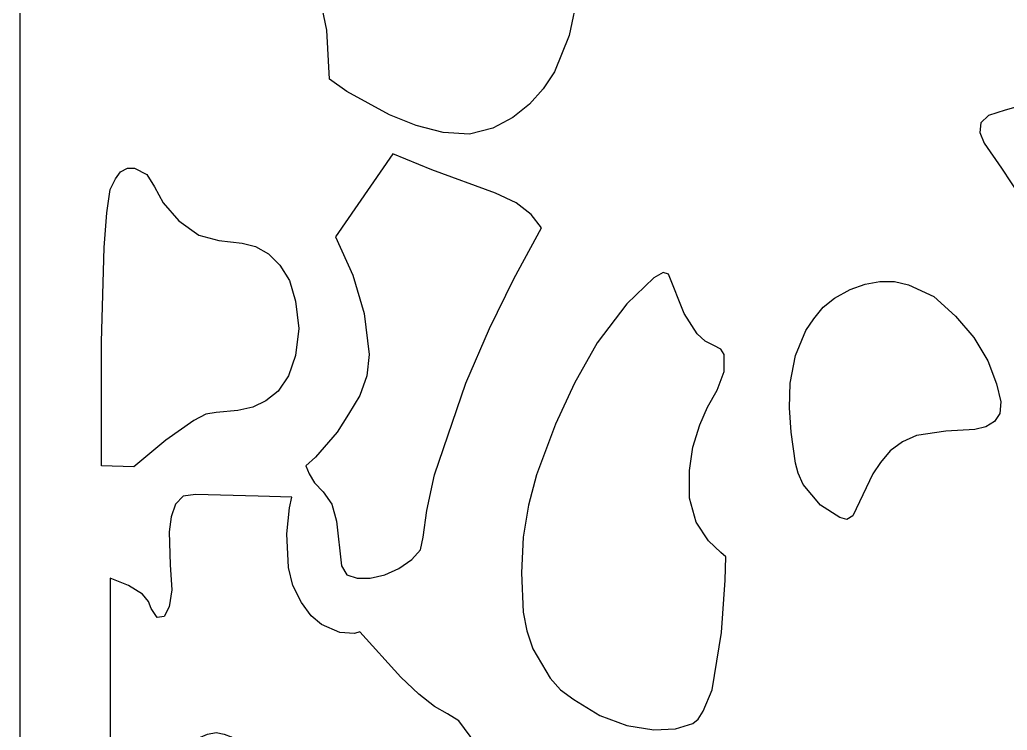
# Model space of a CAD drawing. Header units: centimetres. Extents: x -9.5 to 4.7, y -9.1 to 10.1.
# Drawn here: x -1.749 to 0.928, y -4.301 to -2.375 of the extents above; entities that cross this region are included whole.
import ezdxf

# ---------------------------------------------------------------- set-up
doc = ezdxf.new("R2010")
doc.units = ezdxf.units.CM
doc.header["$MEASUREMENT"] = 0
doc.layers.add('layer 1', color=7, linetype='Continuous')

msp = doc.modelspace()

# ---------------------------------------------------------------- linework, layer by layer
at = {"layer": 'layer 1', "color": 142}
for points, knots in [([(4.65826, -9.10151), (4.65826, -9.10151), (-1.74878, -9.10249), (-1.74878, -9.10249), (-1.74878, -9.10249), (-1.74878, -9.10249), (-1.74878, 10.11864), (-1.74878, 10.11864), (-1.74878, 10.11864), (-1.74878, 10.11864), (4.65826, 10.11864), (4.65826, 10.11864), (4.65826, 10.11864), (4.65826, 10.11864), (4.65826, -9.10151), (4.65826, -9.10151)], [0, 0, 0, 0, 0.2, 0.2, 0.2, 0.2, 0.4, 0.4, 0.4, 0.4, 0.6, 0.6, 0.6, 0.6, 1, 1, 1, 1]), ([(-0.90945, -2.5356), (-0.90945, -2.5356), (-0.86247, -2.56947), (-0.86247, -2.56947), (-0.86247, -2.56947), (-0.86247, -2.56947), (-0.74679, -2.63229), (-0.74679, -2.63229), (-0.74679, -2.63229), (-0.74679, -2.63229), (-0.67382, -2.66124), (-0.67382, -2.66124), (-0.67382, -2.66124), (-0.67382, -2.66124), (-0.60085, -2.68054), (-0.60085, -2.68054), (-0.60085, -2.68054), (-0.60085, -2.68054), (-0.53002, -2.68547), (-0.53002, -2.68547), (-0.53002, -2.68547), (-0.53002, -2.68547), (-0.4663, -2.66853), (-0.4663, -2.66853), (-0.4663, -2.66853), (-0.4663, -2.66853), (-0.4122, -2.63958), (-0.4122, -2.63958), (-0.4122, -2.63958), (-0.4122, -2.63958), (-0.36735, -2.60334), (-0.36735, -2.60334), (-0.36735, -2.60334), (-0.36735, -2.60334), (-0.32962, -2.56218), (-0.32962, -2.56218), (-0.32962, -2.56218), (-0.32962, -2.56218), (-0.29901, -2.5163), (-0.29901, -2.5163), (-0.29901, -2.5163), (-0.29901, -2.5163), (-0.25914, -2.41724), (-0.25914, -2.41724), (-0.25914, -2.41724), (-0.25914, -2.41724), (-0.23529, -2.30124), (-0.23529, -2.30124), (-0.23529, -2.30124), (-0.23529, -2.30124), (-0.23529, -2.2457), (-0.23529, -2.2457), (-0.23529, -2.2457), (-0.23529, -2.2457), (-0.2449, -2.20474), (-0.2449, -2.20474), (-0.2449, -2.20474), (-0.2449, -2.20474), (-0.26377, -2.17559), (-0.26377, -2.17559), (-0.26377, -2.17559), (-0.26377, -2.17559), (-0.28477, -2.15393), (-0.28477, -2.15393), (-0.28477, -2.15393), (-0.28477, -2.15393), (-0.33424, -2.12971), (-0.33424, -2.12971), (-0.33424, -2.12971), (-0.33424, -2.12971), (-0.37447, -2.12498), (-0.37447, -2.12498), (-0.37447, -2.12498), (-0.37447, -2.12498), (-0.41932, -2.11277), (-0.41932, -2.11277), (-0.41932, -2.11277), (-0.41932, -2.11277), (-0.47805, -2.07654), (-0.47805, -2.07654), (-0.47805, -2.07654), (-0.47805, -2.07654), (-0.50652, -2.04995), (-0.50652, -2.04995), (-0.50652, -2.04995), (-0.50652, -2.04995), (-0.53251, -2.01864), (-0.53251, -2.01864), (-0.53251, -2.01864), (-0.53251, -2.01864), (-0.55849, -1.97748), (-0.55849, -1.97748), (-0.55849, -1.97748), (-0.55849, -1.97748), (-0.57237, -1.92923), (-0.57237, -1.92923), (-0.57237, -1.92923), (-0.57237, -1.92923), (-0.6101, -1.77227), (-0.6101, -1.77227), (-0.6101, -1.77227), (-0.6101, -1.77227), (-0.62897, -1.73111), (-0.62897, -1.73111), (-0.62897, -1.73111), (-0.62897, -1.73111), (-0.64071, -1.72146), (-0.64071, -1.72146), (-0.64071, -1.72146), (-0.64071, -1.72146), (-0.65495, -1.72146), (-0.65495, -1.72146), (-0.65495, -1.72146), (-0.65495, -1.72146), (-0.76565, -1.75277), (-0.76565, -1.75277), (-0.76565, -1.75277), (-0.76565, -1.75277), (-0.82474, -1.75769), (-0.82474, -1.75769), (-0.82474, -1.75769), (-0.82474, -1.75769), (-0.8461, -1.74804), (-0.8461, -1.74804), (-0.8461, -1.74804), (-0.8461, -1.74804), (-0.85998, -1.72874), (-0.85998, -1.72874), (-0.85998, -1.72874), (-0.85998, -1.72874), (-0.8671, -1.71417), (-0.8671, -1.71417), (-0.8671, -1.71417), (-0.8671, -1.71417), (-0.87671, -1.71653), (-0.87671, -1.71653), (-0.87671, -1.71653), (-0.87671, -1.71653), (-0.9002, -1.75533), (-0.9002, -1.75533), (-0.9002, -1.75533), (-0.9002, -1.75533), (-0.91657, -1.77699), (-0.91657, -1.77699), (-0.91657, -1.77699), (-0.91657, -1.77699), (-0.9333, -1.79885), (-0.9333, -1.79885), (-0.9333, -1.79885), (-0.9333, -1.79885), (-0.9568, -1.81087), (-0.9568, -1.81087), (-0.9568, -1.81087), (-0.9568, -1.81087), (-0.98029, -1.80594), (-0.98029, -1.80594), (-0.98029, -1.80594), (-0.98029, -1.80594), (-1.00876, -1.80122), (-1.00876, -1.80122), (-1.00876, -1.80122), (-1.00876, -1.80122), (-1.02763, -1.81087), (-1.02763, -1.81087), (-1.02763, -1.81087), (-1.02763, -1.81087), (-1.03938, -1.83017), (-1.03938, -1.83017), (-1.03938, -1.83017), (-1.03938, -1.83017), (-1.04863, -1.85912), (-1.04863, -1.85912), (-1.04863, -1.85912), (-1.04863, -1.85912), (-1.05112, -1.9243), (-1.05112, -1.9243), (-1.05112, -1.9243), (-1.05112, -1.9243), (-1.03938, -1.9824), (-1.03938, -1.9824), (-1.03938, -1.9824), (-1.03938, -1.9824), (-0.98492, -2.08382), (-0.98492, -2.08382), (-0.98492, -2.08382), (-0.98492, -2.08382), (-0.95893, -2.14665), (-0.95893, -2.14665), (-0.95893, -2.14665), (-0.95893, -2.14665), (-0.94968, -2.2071), (-0.94968, -2.2071), (-0.94968, -2.2071), (-0.94968, -2.2071), (-0.94505, -2.26993), (-0.94505, -2.26993), (-0.94505, -2.26993), (-0.94505, -2.26993), (-0.9333, -2.32054), (-0.9333, -2.32054), (-0.9333, -2.32054), (-0.9333, -2.32054), (-0.91657, -2.40286), (-0.91657, -2.40286), (-0.91657, -2.40286), (-0.91657, -2.40286), (-0.90945, -2.5356), (-0.90945, -2.5356)], [0, 0, 0, 0, 0.0188679, 0.0188679, 0.0188679, 0.0188679, 0.0377358, 0.0377358, 0.0377358, 0.0377358, 0.0566038, 0.0566038, 0.0566038, 0.0566038, 0.0754717, 0.0754717, 0.0754717, 0.0754717, 0.0943396, 0.0943396, 0.0943396, 0.0943396, 0.1132075, 0.1132075, 0.1132075, 0.1132075, 0.1320755, 0.1320755, 0.1320755, 0.1320755, 0.1509434, 0.1509434, 0.1509434, 0.1509434, 0.1698113, 0.1698113, 0.1698113, 0.1698113, 0.1886792, 0.1886792, 0.1886792, 0.1886792, 0.2075472, 0.2075472, 0.2075472, 0.2075472, 0.2264151, 0.2264151, 0.2264151, 0.2264151, 0.245283, 0.245283, 0.245283, 0.245283, 0.2641509, 0.2641509, 0.2641509, 0.2641509, 0.2830189, 0.2830189, 0.2830189, 0.2830189, 0.3018868, 0.3018868, 0.3018868, 0.3018868, 0.3207547, 0.3207547, 0.3207547, 0.3207547, 0.3396226, 0.3396226, 0.3396226, 0.3396226, 0.3584906, 0.3584906, 0.3584906, 0.3584906, 0.3773585, 0.3773585, 0.3773585, 0.3773585, 0.3962264, 0.3962264, 0.3962264, 0.3962264, 0.4150943, 0.4150943, 0.4150943, 0.4150943, 0.4339623, 0.4339623, 0.4339623, 0.4339623, 0.4528302, 0.4528302, 0.4528302, 0.4528302, 0.4716981, 0.4716981, 0.4716981, 0.4716981, 0.490566, 0.490566, 0.490566, 0.490566, 0.509434, 0.509434, 0.509434, 0.509434, 0.5283019, 0.5283019, 0.5283019, 0.5283019, 0.5471698, 0.5471698, 0.5471698, 0.5471698, 0.5660377, 0.5660377, 0.5660377, 0.5660377, 0.5849057, 0.5849057, 0.5849057, 0.5849057, 0.6037736, 0.6037736, 0.6037736, 0.6037736, 0.6226415, 0.6226415, 0.6226415, 0.6226415, 0.6415094, 0.6415094, 0.6415094, 0.6415094, 0.6603774, 0.6603774, 0.6603774, 0.6603774, 0.6792453, 0.6792453, 0.6792453, 0.6792453, 0.6981132, 0.6981132, 0.6981132, 0.6981132, 0.7169811, 0.7169811, 0.7169811, 0.7169811, 0.7358491, 0.7358491, 0.7358491, 0.7358491, 0.754717, 0.754717, 0.754717, 0.754717, 0.7735849, 0.7735849, 0.7735849, 0.7735849, 0.7924528, 0.7924528, 0.7924528, 0.7924528, 0.8113208, 0.8113208, 0.8113208, 0.8113208, 0.8301887, 0.8301887, 0.8301887, 0.8301887, 0.8490566, 0.8490566, 0.8490566, 0.8490566, 0.8679245, 0.8679245, 0.8679245, 0.8679245, 0.8867925, 0.8867925, 0.8867925, 0.8867925, 0.9056604, 0.9056604, 0.9056604, 0.9056604, 0.9245283, 0.9245283, 0.9245283, 0.9245283, 0.9433962, 0.9433962, 0.9433962, 0.9433962, 0.9622642, 0.9622642, 0.9622642, 0.9622642, 1, 1, 1, 1]), ([(1.41452, -2.48735), (1.41452, -2.48735), (1.40989, -2.53816), (1.40989, -2.53816), (1.40989, -2.53816), (1.40989, -2.53816), (1.3864, -2.62501), (1.3864, -2.62501), (1.3864, -2.62501), (1.3864, -2.62501), (1.35793, -2.71678), (1.35793, -2.71678), (1.35793, -2.71678), (1.35793, -2.71678), (1.32731, -2.7796), (1.32731, -2.7796), (1.32731, -2.7796), (1.32731, -2.7796), (1.30631, -2.83278), (1.30631, -2.83278), (1.30631, -2.83278), (1.30631, -2.83278), (1.2992, -2.89324), (1.2992, -2.89324), (1.2992, -2.89324), (1.2992, -2.89324), (1.30631, -2.9537), (1.30631, -2.9537), (1.30631, -2.9537), (1.30631, -2.9537), (1.32055, -3.00687), (1.32055, -3.00687), (1.32055, -3.00687), (1.32055, -3.00687), (1.34404, -3.10101), (1.34404, -3.10101), (1.34404, -3.10101), (1.34404, -3.10101), (1.34867, -3.1784), (1.34867, -3.1784), (1.34867, -3.1784), (1.34867, -3.1784), (1.35579, -3.217), (1.35579, -3.217), (1.35579, -3.217), (1.35579, -3.217), (1.37003, -3.26289), (1.37003, -3.26289), (1.37003, -3.26289), (1.37003, -3.26289), (1.39103, -3.30149), (1.39103, -3.30149), (1.39103, -3.30149), (1.39103, -3.30149), (1.40776, -3.3137), (1.40776, -3.3137), (1.40776, -3.3137), (1.40776, -3.3137), (1.42164, -3.31843), (1.42164, -3.31843), (1.42164, -3.31843), (1.42164, -3.31843), (1.43339, -3.32571), (1.43339, -3.32571), (1.43339, -3.32571), (1.43339, -3.32571), (1.443, -3.33773), (1.443, -3.33773), (1.443, -3.33773), (1.443, -3.33773), (1.45012, -3.38125), (1.45012, -3.38125), (1.45012, -3.38125), (1.45012, -3.38125), (1.44051, -3.43442), (1.44051, -3.43442), (1.44051, -3.43442), (1.44051, -3.43442), (1.42164, -3.48267), (1.42164, -3.48267), (1.42164, -3.48267), (1.42164, -3.48267), (1.41452, -3.50453), (1.41452, -3.50453), (1.41452, -3.50453), (1.41452, -3.50453), (1.41452, -3.53112), (1.41452, -3.53112), (1.41452, -3.53112), (1.41452, -3.53112), (1.43588, -3.58429), (1.43588, -3.58429), (1.43588, -3.58429), (1.43588, -3.58429), (1.47824, -3.64948), (1.47824, -3.64948), (1.47824, -3.64948), (1.47824, -3.64948), (1.47361, -3.72195), (1.47361, -3.72195), (1.47361, -3.72195), (1.47361, -3.72195), (1.48286, -3.78477), (1.48286, -3.78477), (1.48286, -3.78477), (1.48286, -3.78477), (1.4971, -3.81372), (1.4971, -3.81372), (1.4971, -3.81372), (1.4971, -3.81372), (1.51846, -3.83558), (1.51846, -3.83558), (1.51846, -3.83558), (1.51846, -3.83558), (1.54195, -3.85961), (1.54195, -3.85961), (1.54195, -3.85961), (1.54195, -3.85961), (1.56331, -3.8862), (1.56331, -3.8862), (1.56331, -3.8862), (1.56331, -3.8862), (1.57505, -3.91771), (1.57505, -3.91771), (1.57505, -3.91771), (1.57505, -3.91771), (1.57505, -3.94902), (1.57505, -3.94902), (1.57505, -3.94902), (1.57505, -3.94902), (1.56082, -3.97797), (1.56082, -3.97797), (1.56082, -3.97797), (1.56082, -3.97797), (1.5302, -3.99983), (1.5302, -3.99983), (1.5302, -3.99983), (1.5302, -3.99983), (1.48536, -4.01421), (1.48536, -4.01421), (1.48536, -4.01421), (1.48536, -4.01421), (1.42164, -4.02149), (1.42164, -4.02149), (1.42164, -4.02149), (1.42164, -4.02149), (1.34618, -4.01421), (1.34618, -4.01421), (1.34618, -4.01421), (1.34618, -4.01421), (1.27784, -3.99983), (1.27784, -3.99983), (1.27784, -3.99983), (1.27784, -3.99983), (1.21448, -3.97561), (1.21448, -3.97561), (1.21448, -3.97561), (1.21448, -3.97561), (1.16002, -3.94429), (1.16002, -3.94429), (1.16002, -3.94429), (1.16002, -3.94429), (1.11766, -3.90313), (1.11766, -3.90313), (1.11766, -3.90313), (1.11766, -3.90313), (1.08242, -3.86217), (1.08242, -3.86217), (1.08242, -3.86217), (1.08242, -3.86217), (1.06356, -3.81609), (1.06356, -3.81609), (1.06356, -3.81609), (1.06356, -3.81609), (1.05644, -3.76784), (1.05644, -3.76784), (1.05644, -3.76784), (1.05644, -3.76784), (1.06819, -3.66405), (1.06819, -3.66405), (1.06819, -3.66405), (1.06819, -3.66405), (1.08705, -3.54805), (1.08705, -3.54805), (1.08705, -3.54805), (1.08705, -3.54805), (1.10342, -3.43678), (1.10342, -3.43678), (1.10342, -3.43678), (1.10342, -3.43678), (1.10592, -3.35703), (1.10592, -3.35703), (1.10592, -3.35703), (1.10592, -3.35703), (1.07993, -3.29184), (1.07993, -3.29184), (1.07993, -3.29184), (1.07993, -3.29184), (1.0422, -3.23158), (1.0422, -3.23158), (1.0422, -3.23158), (1.0422, -3.23158), (1.0091, -3.16619), (1.0091, -3.16619), (1.0091, -3.16619), (1.0091, -3.16619), (0.99984, -3.13488), (0.99984, -3.13488), (0.99984, -3.13488), (0.99984, -3.13488), (0.99984, -3.10337), (0.99984, -3.10337), (0.99984, -3.10337), (0.99984, -3.10337), (1.00696, -3.04783), (1.00696, -3.04783), (1.00696, -3.04783), (1.00696, -3.04783), (1.00696, -2.9923), (1.00696, -2.9923), (1.00696, -2.9923), (1.00696, -2.9923), (0.99522, -2.9344), (0.99522, -2.9344), (0.99522, -2.9344), (0.99522, -2.9344), (0.96461, -2.857), (0.96461, -2.857), (0.96461, -2.857), (0.96461, -2.857), (0.91264, -2.77724), (0.91264, -2.77724), (0.91264, -2.77724), (0.91264, -2.77724), (0.8653, -2.70969), (0.8653, -2.70969), (0.8653, -2.70969), (0.8653, -2.70969), (0.85355, -2.68054), (0.85355, -2.68054), (0.85355, -2.68054), (0.85355, -2.68054), (0.85604, -2.65396), (0.85604, -2.65396), (0.85604, -2.65396), (0.85604, -2.65396), (0.87704, -2.63466), (0.87704, -2.63466), (0.87704, -2.63466), (0.87704, -2.63466), (0.92189, -2.62028), (0.92189, -2.62028), (0.92189, -2.62028), (0.92189, -2.62028), (1.06569, -2.57912), (1.06569, -2.57912), (1.06569, -2.57912), (1.06569, -2.57912), (1.22623, -2.52595), (1.22623, -2.52595), (1.22623, -2.52595), (1.22623, -2.52595), (1.35793, -2.48735), (1.35793, -2.48735), (1.35793, -2.48735), (1.35793, -2.48735), (1.40064, -2.48006), (1.40064, -2.48006), (1.40064, -2.48006), (1.40064, -2.48006), (1.41452, -2.48735), (1.41452, -2.48735)], [0, 0, 0, 0, 0.0144928, 0.0144928, 0.0144928, 0.0144928, 0.0289855, 0.0289855, 0.0289855, 0.0289855, 0.0434783, 0.0434783, 0.0434783, 0.0434783, 0.057971, 0.057971, 0.057971, 0.057971, 0.0724638, 0.0724638, 0.0724638, 0.0724638, 0.0869565, 0.0869565, 0.0869565, 0.0869565, 0.1014493, 0.1014493, 0.1014493, 0.1014493, 0.115942, 0.115942, 0.115942, 0.115942, 0.1304348, 0.1304348, 0.1304348, 0.1304348, 0.1449275, 0.1449275, 0.1449275, 0.1449275, 0.1594203, 0.1594203, 0.1594203, 0.1594203, 0.173913, 0.173913, 0.173913, 0.173913, 0.1884058, 0.1884058, 0.1884058, 0.1884058, 0.2028986, 0.2028986, 0.2028986, 0.2028986, 0.2173913, 0.2173913, 0.2173913, 0.2173913, 0.2318841, 0.2318841, 0.2318841, 0.2318841, 0.2463768, 0.2463768, 0.2463768, 0.2463768, 0.2608696, 0.2608696, 0.2608696, 0.2608696, 0.2753623, 0.2753623, 0.2753623, 0.2753623, 0.2898551, 0.2898551, 0.2898551, 0.2898551, 0.3043478, 0.3043478, 0.3043478, 0.3043478, 0.3188406, 0.3188406, 0.3188406, 0.3188406, 0.3333333, 0.3333333, 0.3333333, 0.3333333, 0.3478261, 0.3478261, 0.3478261, 0.3478261, 0.3623188, 0.3623188, 0.3623188, 0.3623188, 0.3768116, 0.3768116, 0.3768116, 0.3768116, 0.3913043, 0.3913043, 0.3913043, 0.3913043, 0.4057971, 0.4057971, 0.4057971, 0.4057971, 0.4202899, 0.4202899, 0.4202899, 0.4202899, 0.4347826, 0.4347826, 0.4347826, 0.4347826, 0.4492754, 0.4492754, 0.4492754, 0.4492754, 0.4637681, 0.4637681, 0.4637681, 0.4637681, 0.4782609, 0.4782609, 0.4782609, 0.4782609, 0.4927536, 0.4927536, 0.4927536, 0.4927536, 0.5072464, 0.5072464, 0.5072464, 0.5072464, 0.5217391, 0.5217391, 0.5217391, 0.5217391, 0.5362319, 0.5362319, 0.5362319, 0.5362319, 0.5507246, 0.5507246, 0.5507246, 0.5507246, 0.5652174, 0.5652174, 0.5652174, 0.5652174, 0.5797101, 0.5797101, 0.5797101, 0.5797101, 0.5942029, 0.5942029, 0.5942029, 0.5942029, 0.6086957, 0.6086957, 0.6086957, 0.6086957, 0.6231884, 0.6231884, 0.6231884, 0.6231884, 0.6376812, 0.6376812, 0.6376812, 0.6376812, 0.6521739, 0.6521739, 0.6521739, 0.6521739, 0.6666667, 0.6666667, 0.6666667, 0.6666667, 0.6811594, 0.6811594, 0.6811594, 0.6811594, 0.6956522, 0.6956522, 0.6956522, 0.6956522, 0.7101449, 0.7101449, 0.7101449, 0.7101449, 0.7246377, 0.7246377, 0.7246377, 0.7246377, 0.7391304, 0.7391304, 0.7391304, 0.7391304, 0.7536232, 0.7536232, 0.7536232, 0.7536232, 0.7681159, 0.7681159, 0.7681159, 0.7681159, 0.7826087, 0.7826087, 0.7826087, 0.7826087, 0.7971014, 0.7971014, 0.7971014, 0.7971014, 0.8115942, 0.8115942, 0.8115942, 0.8115942, 0.826087, 0.826087, 0.826087, 0.826087, 0.8405797, 0.8405797, 0.8405797, 0.8405797, 0.8550725, 0.8550725, 0.8550725, 0.8550725, 0.8695652, 0.8695652, 0.8695652, 0.8695652, 0.884058, 0.884058, 0.884058, 0.884058, 0.8985507, 0.8985507, 0.8985507, 0.8985507, 0.9130435, 0.9130435, 0.9130435, 0.9130435, 0.9275362, 0.9275362, 0.9275362, 0.9275362, 0.942029, 0.942029, 0.942029, 0.942029, 0.9565217, 0.9565217, 0.9565217, 0.9565217, 0.9710145, 0.9710145, 0.9710145, 0.9710145, 1, 1, 1, 1]), ([(-0.97317, -3.58429), (-0.97317, -3.58429), (-0.94718, -3.56007), (-0.94718, -3.56007), (-0.94718, -3.56007), (-0.94718, -3.56007), (-0.88845, -3.49252), (-0.88845, -3.49252), (-0.88845, -3.49252), (-0.88845, -3.49252), (-0.85784, -3.44407), (-0.85784, -3.44407), (-0.85784, -3.44407), (-0.85784, -3.44407), (-0.82723, -3.39326), (-0.82723, -3.39326), (-0.82723, -3.39326), (-0.82723, -3.39326), (-0.80837, -3.34029), (-0.80837, -3.34029), (-0.80837, -3.34029), (-0.80837, -3.34029), (-0.80125, -3.28219), (-0.80125, -3.28219), (-0.80125, -3.28219), (-0.80125, -3.28219), (-0.81513, -3.17112), (-0.81513, -3.17112), (-0.81513, -3.17112), (-0.81513, -3.17112), (-0.8461, -3.06713), (-0.8461, -3.06713), (-0.8461, -3.06713), (-0.8461, -3.06713), (-0.89308, -2.96335), (-0.89308, -2.96335), (-0.89308, -2.96335), (-0.89308, -2.96335), (-0.73753, -2.73864), (-0.73753, -2.73864), (-0.73753, -2.73864), (-0.73753, -2.73864), (-0.63146, -2.78216), (-0.63146, -2.78216), (-0.63146, -2.78216), (-0.63146, -2.78216), (-0.45918, -2.84499), (-0.45918, -2.84499), (-0.45918, -2.84499), (-0.45918, -2.84499), (-0.40294, -2.87157), (-0.40294, -2.87157), (-0.40294, -2.87157), (-0.40294, -2.87157), (-0.36272, -2.90289), (-0.36272, -2.90289), (-0.36272, -2.90289), (-0.36272, -2.90289), (-0.33424, -2.93912), (-0.33424, -2.93912), (-0.33424, -2.93912), (-0.33424, -2.93912), (-0.40971, -3.07678), (-0.40971, -3.07678), (-0.40971, -3.07678), (-0.40971, -3.07678), (-0.47591, -3.21208), (-0.47591, -3.21208), (-0.47591, -3.21208), (-0.47591, -3.21208), (-0.53963, -3.35959), (-0.53963, -3.35959), (-0.53963, -3.35959), (-0.53963, -3.35959), (-0.62434, -3.60832), (-0.62434, -3.60832), (-0.62434, -3.60832), (-0.62434, -3.60832), (-0.6457, -3.70501), (-0.6457, -3.70501), (-0.6457, -3.70501), (-0.6457, -3.70501), (-0.65495, -3.77749), (-0.65495, -3.77749), (-0.65495, -3.77749), (-0.65495, -3.77749), (-0.66207, -3.81136), (-0.66207, -3.81136), (-0.66207, -3.81136), (-0.66207, -3.81136), (-0.68556, -3.83795), (-0.68556, -3.83795), (-0.68556, -3.83795), (-0.68556, -3.83795), (-0.72116, -3.86217), (-0.72116, -3.86217), (-0.72116, -3.86217), (-0.72116, -3.86217), (-0.75889, -3.87891), (-0.75889, -3.87891), (-0.75889, -3.87891), (-0.75889, -3.87891), (-0.79876, -3.88856), (-0.79876, -3.88856), (-0.79876, -3.88856), (-0.79876, -3.88856), (-0.83399, -3.88856), (-0.83399, -3.88856), (-0.83399, -3.88856), (-0.83399, -3.88856), (-0.86247, -3.87891), (-0.86247, -3.87891), (-0.86247, -3.87891), (-0.86247, -3.87891), (-0.87671, -3.85488), (-0.87671, -3.85488), (-0.87671, -3.85488), (-0.87671, -3.85488), (-0.89059, -3.73396), (-0.89059, -3.73396), (-0.89059, -3.73396), (-0.89059, -3.73396), (-0.90269, -3.68808), (-0.90269, -3.68808), (-0.90269, -3.68808), (-0.90269, -3.68808), (-0.92618, -3.6542), (-0.92618, -3.6542), (-0.92618, -3.6542), (-0.92618, -3.6542), (-0.94968, -3.63018), (-0.94968, -3.63018), (-0.94968, -3.63018), (-0.94968, -3.63018), (-0.96391, -3.60595), (-0.96391, -3.60595), (-0.96391, -3.60595), (-0.96391, -3.60595), (-0.97317, -3.58429), (-0.97317, -3.58429)], [0, 0, 0, 0, 0.0277778, 0.0277778, 0.0277778, 0.0277778, 0.0555556, 0.0555556, 0.0555556, 0.0555556, 0.0833333, 0.0833333, 0.0833333, 0.0833333, 0.1111111, 0.1111111, 0.1111111, 0.1111111, 0.1388889, 0.1388889, 0.1388889, 0.1388889, 0.1666667, 0.1666667, 0.1666667, 0.1666667, 0.1944444, 0.1944444, 0.1944444, 0.1944444, 0.2222222, 0.2222222, 0.2222222, 0.2222222, 0.25, 0.25, 0.25, 0.25, 0.2777778, 0.2777778, 0.2777778, 0.2777778, 0.3055556, 0.3055556, 0.3055556, 0.3055556, 0.3333333, 0.3333333, 0.3333333, 0.3333333, 0.3611111, 0.3611111, 0.3611111, 0.3611111, 0.3888889, 0.3888889, 0.3888889, 0.3888889, 0.4166667, 0.4166667, 0.4166667, 0.4166667, 0.4444444, 0.4444444, 0.4444444, 0.4444444, 0.4722222, 0.4722222, 0.4722222, 0.4722222, 0.5, 0.5, 0.5, 0.5, 0.5277778, 0.5277778, 0.5277778, 0.5277778, 0.5555556, 0.5555556, 0.5555556, 0.5555556, 0.5833333, 0.5833333, 0.5833333, 0.5833333, 0.6111111, 0.6111111, 0.6111111, 0.6111111, 0.6388889, 0.6388889, 0.6388889, 0.6388889, 0.6666667, 0.6666667, 0.6666667, 0.6666667, 0.6944444, 0.6944444, 0.6944444, 0.6944444, 0.7222222, 0.7222222, 0.7222222, 0.7222222, 0.75, 0.75, 0.75, 0.75, 0.7777778, 0.7777778, 0.7777778, 0.7777778, 0.8055556, 0.8055556, 0.8055556, 0.8055556, 0.8333333, 0.8333333, 0.8333333, 0.8333333, 0.8611111, 0.8611111, 0.8611111, 0.8611111, 0.8888889, 0.8888889, 0.8888889, 0.8888889, 0.9166667, 0.9166667, 0.9166667, 0.9166667, 0.9444444, 0.9444444, 0.9444444, 0.9444444, 1, 1, 1, 1]), ([(-1.43982, -3.58665), (-1.43982, -3.58665), (-1.35261, -3.51418), (-1.35261, -3.51418), (-1.35261, -3.51418), (-1.35261, -3.51418), (-1.27715, -3.46101), (-1.27715, -3.46101), (-1.27715, -3.46101), (-1.27715, -3.46101), (-1.2444, -3.44407), (-1.2444, -3.44407), (-1.2444, -3.44407), (-1.2444, -3.44407), (-1.21592, -3.43935), (-1.21592, -3.43935), (-1.21592, -3.43935), (-1.21592, -3.43935), (-1.15719, -3.43442), (-1.15719, -3.43442), (-1.15719, -3.43442), (-1.15719, -3.43442), (-1.11697, -3.42477), (-1.11697, -3.42477), (-1.11697, -3.42477), (-1.11697, -3.42477), (-1.08173, -3.40784), (-1.08173, -3.40784), (-1.08173, -3.40784), (-1.08173, -3.40784), (-1.04863, -3.38125), (-1.04863, -3.38125), (-1.04863, -3.38125), (-1.04863, -3.38125), (-1.02051, -3.34029), (-1.02051, -3.34029), (-1.02051, -3.34029), (-1.02051, -3.34029), (-1.00164, -3.28455), (-1.00164, -3.28455), (-1.00164, -3.28455), (-1.00164, -3.28455), (-0.99203, -3.21208), (-0.99203, -3.21208), (-0.99203, -3.21208), (-0.99203, -3.21208), (-1.00164, -3.13724), (-1.00164, -3.13724), (-1.00164, -3.13724), (-1.00164, -3.13724), (-1.01802, -3.08171), (-1.01802, -3.08171), (-1.01802, -3.08171), (-1.01802, -3.08171), (-1.044, -3.04055), (-1.044, -3.04055), (-1.044, -3.04055), (-1.044, -3.04055), (-1.07461, -3.00923), (-1.07461, -3.00923), (-1.07461, -3.00923), (-1.07461, -3.00923), (-1.10985, -2.98993), (-1.10985, -2.98993), (-1.10985, -2.98993), (-1.10985, -2.98993), (-1.14545, -2.98028), (-1.14545, -2.98028), (-1.14545, -2.98028), (-1.14545, -2.98028), (-1.20881, -2.973), (-1.20881, -2.973), (-1.20881, -2.973), (-1.20881, -2.973), (-1.26327, -2.95842), (-1.26327, -2.95842), (-1.26327, -2.95842), (-1.26327, -2.95842), (-1.31737, -2.91982), (-1.31737, -2.91982), (-1.31737, -2.91982), (-1.31737, -2.91982), (-1.35973, -2.87157), (-1.35973, -2.87157), (-1.35973, -2.87157), (-1.35973, -2.87157), (-1.38358, -2.82805), (-1.38358, -2.82805), (-1.38358, -2.82805), (-1.38358, -2.82805), (-1.40458, -2.79418), (-1.40458, -2.79418), (-1.40458, -2.79418), (-1.40458, -2.79418), (-1.43768, -2.77724), (-1.43768, -2.77724), (-1.43768, -2.77724), (-1.43768, -2.77724), (-1.45654, -2.77724), (-1.45654, -2.77724), (-1.45654, -2.77724), (-1.45654, -2.77724), (-1.47541, -2.78689), (-1.47541, -2.78689), (-1.47541, -2.78689), (-1.47541, -2.78689), (-1.48965, -2.80619), (-1.48965, -2.80619), (-1.48965, -2.80619), (-1.48965, -2.80619), (-1.50353, -2.83534), (-1.50353, -2.83534), (-1.50353, -2.83534), (-1.50353, -2.83534), (-1.51314, -2.89816), (-1.51314, -2.89816), (-1.51314, -2.89816), (-1.51314, -2.89816), (-1.52026, -2.9923), (-1.52026, -2.9923), (-1.52026, -2.9923), (-1.52026, -2.9923), (-1.52702, -3.24832), (-1.52702, -3.24832), (-1.52702, -3.24832), (-1.52702, -3.24832), (-1.52702, -3.58429), (-1.52702, -3.58429), (-1.52702, -3.58429), (-1.52702, -3.58429), (-1.43982, -3.58665), (-1.43982, -3.58665)], [0, 0, 0, 0, 0.0294118, 0.0294118, 0.0294118, 0.0294118, 0.0588235, 0.0588235, 0.0588235, 0.0588235, 0.0882353, 0.0882353, 0.0882353, 0.0882353, 0.1176471, 0.1176471, 0.1176471, 0.1176471, 0.1470588, 0.1470588, 0.1470588, 0.1470588, 0.1764706, 0.1764706, 0.1764706, 0.1764706, 0.2058824, 0.2058824, 0.2058824, 0.2058824, 0.2352941, 0.2352941, 0.2352941, 0.2352941, 0.2647059, 0.2647059, 0.2647059, 0.2647059, 0.2941176, 0.2941176, 0.2941176, 0.2941176, 0.3235294, 0.3235294, 0.3235294, 0.3235294, 0.3529412, 0.3529412, 0.3529412, 0.3529412, 0.3823529, 0.3823529, 0.3823529, 0.3823529, 0.4117647, 0.4117647, 0.4117647, 0.4117647, 0.4411765, 0.4411765, 0.4411765, 0.4411765, 0.4705882, 0.4705882, 0.4705882, 0.4705882, 0.5, 0.5, 0.5, 0.5, 0.5294118, 0.5294118, 0.5294118, 0.5294118, 0.5588235, 0.5588235, 0.5588235, 0.5588235, 0.5882353, 0.5882353, 0.5882353, 0.5882353, 0.6176471, 0.6176471, 0.6176471, 0.6176471, 0.6470588, 0.6470588, 0.6470588, 0.6470588, 0.6764706, 0.6764706, 0.6764706, 0.6764706, 0.7058824, 0.7058824, 0.7058824, 0.7058824, 0.7352941, 0.7352941, 0.7352941, 0.7352941, 0.7647059, 0.7647059, 0.7647059, 0.7647059, 0.7941176, 0.7941176, 0.7941176, 0.7941176, 0.8235294, 0.8235294, 0.8235294, 0.8235294, 0.8529412, 0.8529412, 0.8529412, 0.8529412, 0.8823529, 0.8823529, 0.8823529, 0.8823529, 0.9117647, 0.9117647, 0.9117647, 0.9117647, 0.9411765, 0.9411765, 0.9411765, 0.9411765, 1, 1, 1, 1]), ([(0.16515, -3.83066), (0.16515, -3.83066), (0.16301, -3.89348), (0.16301, -3.89348), (0.16301, -3.89348), (0.16301, -3.89348), (0.1534, -4.03607), (0.1534, -4.03607), (0.1534, -4.03607), (0.1534, -4.03607), (0.12777, -4.19066), (0.12777, -4.19066), (0.12777, -4.19066), (0.12777, -4.19066), (0.10393, -4.24856), (0.10393, -4.24856), (0.10393, -4.24856), (0.10393, -4.24856), (0.09004, -4.27042), (0.09004, -4.27042), (0.09004, -4.27042), (0.09004, -4.27042), (0.07581, -4.28244), (0.07581, -4.28244), (0.07581, -4.28244), (0.07581, -4.28244), (0.02847, -4.29701), (0.02847, -4.29701), (0.02847, -4.29701), (0.02847, -4.29701), (-0.03027, -4.29937), (-0.03027, -4.29937), (-0.03027, -4.29937), (-0.03027, -4.29937), (-0.10324, -4.28736), (-0.10324, -4.28736), (-0.10324, -4.28736), (-0.10324, -4.28736), (-0.17656, -4.26077), (-0.17656, -4.26077), (-0.17656, -4.26077), (-0.17656, -4.26077), (-0.24704, -4.21725), (-0.24704, -4.21725), (-0.24704, -4.21725), (-0.24704, -4.21725), (-0.28263, -4.19066), (-0.28263, -4.19066), (-0.28263, -4.19066), (-0.28263, -4.19066), (-0.31075, -4.15915), (-0.31075, -4.15915), (-0.31075, -4.15915), (-0.31075, -4.15915), (-0.35809, -4.07959), (-0.35809, -4.07959), (-0.35809, -4.07959), (-0.35809, -4.07959), (-0.37447, -4.03114), (-0.37447, -4.03114), (-0.37447, -4.03114), (-0.37447, -4.03114), (-0.38408, -3.98053), (-0.38408, -3.98053), (-0.38408, -3.98053), (-0.38408, -3.98053), (-0.3887, -3.87418), (-0.3887, -3.87418), (-0.3887, -3.87418), (-0.3887, -3.87418), (-0.38408, -3.77749), (-0.38408, -3.77749), (-0.38408, -3.77749), (-0.38408, -3.77749), (-0.36984, -3.69044), (-0.36984, -3.69044), (-0.36984, -3.69044), (-0.36984, -3.69044), (-0.34848, -3.60832), (-0.34848, -3.60832), (-0.34848, -3.60832), (-0.34848, -3.60832), (-0.29687, -3.47066), (-0.29687, -3.47066), (-0.29687, -3.47066), (-0.29687, -3.47066), (-0.2449, -3.35959), (-0.2449, -3.35959), (-0.2449, -3.35959), (-0.2449, -3.35959), (-0.18368, -3.25088), (-0.18368, -3.25088), (-0.18368, -3.25088), (-0.18368, -3.25088), (-0.10324, -3.14453), (-0.10324, -3.14453), (-0.10324, -3.14453), (-0.10324, -3.14453), (-0.03027, -3.07442), (-0.03027, -3.07442), (-0.03027, -3.07442), (-0.03027, -3.07442), (-0.00428, -3.06004), (-0.00428, -3.06004), (-0.00428, -3.06004), (-0.00428, -3.06004), (0.0096, -3.06477), (0.0096, -3.06477), (0.0096, -3.06477), (0.0096, -3.06477), (0.05231, -3.17112), (0.05231, -3.17112), (0.05231, -3.17112), (0.05231, -3.17112), (0.08755, -3.22665), (0.08755, -3.22665), (0.08755, -3.22665), (0.08755, -3.22665), (0.10891, -3.24595), (0.10891, -3.24595), (0.10891, -3.24595), (0.10891, -3.24595), (0.1324, -3.25797), (0.1324, -3.25797), (0.1324, -3.25797), (0.1324, -3.25797), (0.15127, -3.26781), (0.15127, -3.26781), (0.15127, -3.26781), (0.15127, -3.26781), (0.16052, -3.28219), (0.16052, -3.28219), (0.16052, -3.28219), (0.16052, -3.28219), (0.16052, -3.32808), (0.16052, -3.32808), (0.16052, -3.32808), (0.16052, -3.32808), (0.14166, -3.37889), (0.14166, -3.37889), (0.14166, -3.37889), (0.14166, -3.37889), (0.11567, -3.42477), (0.11567, -3.42477), (0.11567, -3.42477), (0.11567, -3.42477), (0.09467, -3.47302), (0.09467, -3.47302), (0.09467, -3.47302), (0.09467, -3.47302), (0.07581, -3.53348), (0.07581, -3.53348), (0.07581, -3.53348), (0.07581, -3.53348), (0.0662, -3.5963), (0.0662, -3.5963), (0.0662, -3.5963), (0.0662, -3.5963), (0.0662, -3.67114), (0.0662, -3.67114), (0.0662, -3.67114), (0.0662, -3.67114), (0.08506, -3.73652), (0.08506, -3.73652), (0.08506, -3.73652), (0.08506, -3.73652), (0.11816, -3.78714), (0.11816, -3.78714), (0.11816, -3.78714), (0.11816, -3.78714), (0.15127, -3.81865), (0.15127, -3.81865), (0.15127, -3.81865), (0.15127, -3.81865), (0.16515, -3.83066), (0.16515, -3.83066)], [0, 0, 0, 0, 0.0222222, 0.0222222, 0.0222222, 0.0222222, 0.0444444, 0.0444444, 0.0444444, 0.0444444, 0.0666667, 0.0666667, 0.0666667, 0.0666667, 0.0888889, 0.0888889, 0.0888889, 0.0888889, 0.1111111, 0.1111111, 0.1111111, 0.1111111, 0.1333333, 0.1333333, 0.1333333, 0.1333333, 0.1555556, 0.1555556, 0.1555556, 0.1555556, 0.1777778, 0.1777778, 0.1777778, 0.1777778, 0.2, 0.2, 0.2, 0.2, 0.2222222, 0.2222222, 0.2222222, 0.2222222, 0.2444444, 0.2444444, 0.2444444, 0.2444444, 0.2666667, 0.2666667, 0.2666667, 0.2666667, 0.2888889, 0.2888889, 0.2888889, 0.2888889, 0.3111111, 0.3111111, 0.3111111, 0.3111111, 0.3333333, 0.3333333, 0.3333333, 0.3333333, 0.3555556, 0.3555556, 0.3555556, 0.3555556, 0.3777778, 0.3777778, 0.3777778, 0.3777778, 0.4, 0.4, 0.4, 0.4, 0.4222222, 0.4222222, 0.4222222, 0.4222222, 0.4444444, 0.4444444, 0.4444444, 0.4444444, 0.4666667, 0.4666667, 0.4666667, 0.4666667, 0.4888889, 0.4888889, 0.4888889, 0.4888889, 0.5111111, 0.5111111, 0.5111111, 0.5111111, 0.5333333, 0.5333333, 0.5333333, 0.5333333, 0.5555556, 0.5555556, 0.5555556, 0.5555556, 0.5777778, 0.5777778, 0.5777778, 0.5777778, 0.6, 0.6, 0.6, 0.6, 0.6222222, 0.6222222, 0.6222222, 0.6222222, 0.6444444, 0.6444444, 0.6444444, 0.6444444, 0.6666667, 0.6666667, 0.6666667, 0.6666667, 0.6888889, 0.6888889, 0.6888889, 0.6888889, 0.7111111, 0.7111111, 0.7111111, 0.7111111, 0.7333333, 0.7333333, 0.7333333, 0.7333333, 0.7555556, 0.7555556, 0.7555556, 0.7555556, 0.7777778, 0.7777778, 0.7777778, 0.7777778, 0.8, 0.8, 0.8, 0.8, 0.8222222, 0.8222222, 0.8222222, 0.8222222, 0.8444444, 0.8444444, 0.8444444, 0.8444444, 0.8666667, 0.8666667, 0.8666667, 0.8666667, 0.8888889, 0.8888889, 0.8888889, 0.8888889, 0.9111111, 0.9111111, 0.9111111, 0.9111111, 0.9333333, 0.9333333, 0.9333333, 0.9333333, 0.9555556, 0.9555556, 0.9555556, 0.9555556, 1, 1, 1, 1]), ([(0.50935, -3.71959), (0.50935, -3.71959), (0.56381, -3.60595), (0.56381, -3.60595), (0.56381, -3.60595), (0.56381, -3.60595), (0.58481, -3.57464), (0.58481, -3.57464), (0.58481, -3.57464), (0.58481, -3.57464), (0.61079, -3.54313), (0.61079, -3.54313), (0.61079, -3.54313), (0.61079, -3.54313), (0.6439, -3.51891), (0.6439, -3.51891), (0.6439, -3.51891), (0.6439, -3.51891), (0.68163, -3.50217), (0.68163, -3.50217), (0.68163, -3.50217), (0.68163, -3.50217), (0.76172, -3.48996), (0.76172, -3.48996), (0.76172, -3.48996), (0.76172, -3.48996), (0.83967, -3.48523), (0.83967, -3.48523), (0.83967, -3.48523), (0.83967, -3.48523), (0.87028, -3.47794), (0.87028, -3.47794), (0.87028, -3.47794), (0.87028, -3.47794), (0.89377, -3.46337), (0.89377, -3.46337), (0.89377, -3.46337), (0.89377, -3.46337), (0.90801, -3.44171), (0.90801, -3.44171), (0.90801, -3.44171), (0.90801, -3.44171), (0.91015, -3.4102), (0.91015, -3.4102), (0.91015, -3.4102), (0.91015, -3.4102), (0.8984, -3.36195), (0.8984, -3.36195), (0.8984, -3.36195), (0.8984, -3.36195), (0.87491, -3.29913), (0.87491, -3.29913), (0.87491, -3.29913), (0.87491, -3.29913), (0.83718, -3.2363), (0.83718, -3.2363), (0.83718, -3.2363), (0.83718, -3.2363), (0.7877, -3.1784), (0.7877, -3.1784), (0.7877, -3.1784), (0.7877, -3.1784), (0.72861, -3.12523), (0.72861, -3.12523), (0.72861, -3.12523), (0.72861, -3.12523), (0.66027, -3.09372), (0.66027, -3.09372), (0.66027, -3.09372), (0.66027, -3.09372), (0.62254, -3.08407), (0.62254, -3.08407), (0.62254, -3.08407), (0.62254, -3.08407), (0.58267, -3.08407), (0.58267, -3.08407), (0.58267, -3.08407), (0.58267, -3.08407), (0.54245, -3.09136), (0.54245, -3.09136), (0.54245, -3.09136), (0.54245, -3.09136), (0.50223, -3.10593), (0.50223, -3.10593), (0.50223, -3.10593), (0.50223, -3.10593), (0.45987, -3.12996), (0.45987, -3.12996), (0.45987, -3.12996), (0.45987, -3.12996), (0.42926, -3.15418), (0.42926, -3.15418), (0.42926, -3.15418), (0.42926, -3.15418), (0.40328, -3.18549), (0.40328, -3.18549), (0.40328, -3.18549), (0.40328, -3.18549), (0.38228, -3.217), (0.38228, -3.217), (0.38228, -3.217), (0.38228, -3.217), (0.3538, -3.28455), (0.3538, -3.28455), (0.3538, -3.28455), (0.3538, -3.28455), (0.33992, -3.35959), (0.33992, -3.35959), (0.33992, -3.35959), (0.33992, -3.35959), (0.33743, -3.42713), (0.33743, -3.42713), (0.33743, -3.42713), (0.33743, -3.42713), (0.34205, -3.49252), (0.34205, -3.49252), (0.34205, -3.49252), (0.34205, -3.49252), (0.3538, -3.577), (0.3538, -3.577), (0.3538, -3.577), (0.3538, -3.577), (0.36092, -3.60359), (0.36092, -3.60359), (0.36092, -3.60359), (0.36092, -3.60359), (0.37516, -3.6349), (0.37516, -3.6349), (0.37516, -3.6349), (0.37516, -3.6349), (0.42214, -3.69044), (0.42214, -3.69044), (0.42214, -3.69044), (0.42214, -3.69044), (0.47411, -3.72431), (0.47411, -3.72431), (0.47411, -3.72431), (0.47411, -3.72431), (0.49298, -3.72924), (0.49298, -3.72924), (0.49298, -3.72924), (0.49298, -3.72924), (0.50935, -3.71959), (0.50935, -3.71959)], [0, 0, 0, 0, 0.027027, 0.027027, 0.027027, 0.027027, 0.0540541, 0.0540541, 0.0540541, 0.0540541, 0.0810811, 0.0810811, 0.0810811, 0.0810811, 0.1081081, 0.1081081, 0.1081081, 0.1081081, 0.1351351, 0.1351351, 0.1351351, 0.1351351, 0.1621622, 0.1621622, 0.1621622, 0.1621622, 0.1891892, 0.1891892, 0.1891892, 0.1891892, 0.2162162, 0.2162162, 0.2162162, 0.2162162, 0.2432432, 0.2432432, 0.2432432, 0.2432432, 0.2702703, 0.2702703, 0.2702703, 0.2702703, 0.2972973, 0.2972973, 0.2972973, 0.2972973, 0.3243243, 0.3243243, 0.3243243, 0.3243243, 0.3513514, 0.3513514, 0.3513514, 0.3513514, 0.3783784, 0.3783784, 0.3783784, 0.3783784, 0.4054054, 0.4054054, 0.4054054, 0.4054054, 0.4324324, 0.4324324, 0.4324324, 0.4324324, 0.4594595, 0.4594595, 0.4594595, 0.4594595, 0.4864865, 0.4864865, 0.4864865, 0.4864865, 0.5135135, 0.5135135, 0.5135135, 0.5135135, 0.5405405, 0.5405405, 0.5405405, 0.5405405, 0.5675676, 0.5675676, 0.5675676, 0.5675676, 0.5945946, 0.5945946, 0.5945946, 0.5945946, 0.6216216, 0.6216216, 0.6216216, 0.6216216, 0.6486486, 0.6486486, 0.6486486, 0.6486486, 0.6756757, 0.6756757, 0.6756757, 0.6756757, 0.7027027, 0.7027027, 0.7027027, 0.7027027, 0.7297297, 0.7297297, 0.7297297, 0.7297297, 0.7567568, 0.7567568, 0.7567568, 0.7567568, 0.7837838, 0.7837838, 0.7837838, 0.7837838, 0.8108108, 0.8108108, 0.8108108, 0.8108108, 0.8378378, 0.8378378, 0.8378378, 0.8378378, 0.8648649, 0.8648649, 0.8648649, 0.8648649, 0.8918919, 0.8918919, 0.8918919, 0.8918919, 0.9189189, 0.9189189, 0.9189189, 0.9189189, 0.9459459, 0.9459459, 0.9459459, 0.9459459, 1, 1, 1, 1]), ([(-1.50353, -4.42738), (-1.50353, -4.42738), (-1.50353, -3.88856), (-1.50353, -3.88856), (-1.50353, -3.88856), (-1.50353, -3.88856), (-1.45405, -3.90806), (-1.45405, -3.90806), (-1.45405, -3.90806), (-1.45405, -3.90806), (-1.41632, -3.93208), (-1.41632, -3.93208), (-1.41632, -3.93208), (-1.41632, -3.93208), (-1.39995, -3.95138), (-1.39995, -3.95138), (-1.39995, -3.95138), (-1.39995, -3.95138), (-1.39283, -3.97088), (-1.39283, -3.97088), (-1.39283, -3.97088), (-1.39283, -3.97088), (-1.37646, -3.99491), (-1.37646, -3.99491), (-1.37646, -3.99491), (-1.37646, -3.99491), (-1.35759, -3.99254), (-1.35759, -3.99254), (-1.35759, -3.99254), (-1.35759, -3.99254), (-1.34335, -3.96596), (-1.34335, -3.96596), (-1.34335, -3.96596), (-1.34335, -3.96596), (-1.33623, -3.92007), (-1.33623, -3.92007), (-1.33623, -3.92007), (-1.33623, -3.92007), (-1.34086, -3.85232), (-1.34086, -3.85232), (-1.34086, -3.85232), (-1.34086, -3.85232), (-1.34335, -3.76311), (-1.34335, -3.76311), (-1.34335, -3.76311), (-1.34335, -3.76311), (-1.33873, -3.72195), (-1.33873, -3.72195), (-1.33873, -3.72195), (-1.33873, -3.72195), (-1.32698, -3.68808), (-1.32698, -3.68808), (-1.32698, -3.68808), (-1.32698, -3.68808), (-1.30562, -3.66641), (-1.30562, -3.66641), (-1.30562, -3.66641), (-1.30562, -3.66641), (-1.27252, -3.66149), (-1.27252, -3.66149), (-1.27252, -3.66149), (-1.27252, -3.66149), (-1.10273, -3.66641), (-1.10273, -3.66641), (-1.10273, -3.66641), (-1.10273, -3.66641), (-1.0109, -3.66878), (-1.0109, -3.66878), (-1.0109, -3.66878), (-1.0109, -3.66878), (-1.01802, -3.69773), (-1.01802, -3.69773), (-1.01802, -3.69773), (-1.01802, -3.69773), (-1.02514, -3.76784), (-1.02514, -3.76784), (-1.02514, -3.76784), (-1.02514, -3.76784), (-1.02051, -3.85961), (-1.02051, -3.85961), (-1.02051, -3.85961), (-1.02051, -3.85961), (-1.00876, -3.90806), (-1.00876, -3.90806), (-1.00876, -3.90806), (-1.00876, -3.90806), (-0.98492, -3.95394), (-0.98492, -3.95394), (-0.98492, -3.95394), (-0.98492, -3.95394), (-0.95893, -3.99018), (-0.95893, -3.99018), (-0.95893, -3.99018), (-0.95893, -3.99018), (-0.93081, -4.01421), (-0.93081, -4.01421), (-0.93081, -4.01421), (-0.93081, -4.01421), (-0.88133, -4.03607), (-0.88133, -4.03607), (-0.88133, -4.03607), (-0.88133, -4.03607), (-0.84111, -4.03843), (-0.84111, -4.03843), (-0.84111, -4.03843), (-0.84111, -4.03843), (-0.82723, -4.0337), (-0.82723, -4.0337), (-0.82723, -4.0337), (-0.82723, -4.0337), (-0.71618, -4.15679), (-0.71618, -4.15679), (-0.71618, -4.15679), (-0.71618, -4.15679), (-0.6667, -4.20268), (-0.6667, -4.20268), (-0.6667, -4.20268), (-0.6667, -4.20268), (-0.62434, -4.23655), (-0.62434, -4.23655), (-0.62434, -4.23655), (-0.62434, -4.23655), (-0.5891, -4.25585), (-0.5891, -4.25585), (-0.5891, -4.25585), (-0.5891, -4.25585), (-0.55849, -4.27515), (-0.55849, -4.27515), (-0.55849, -4.27515), (-0.55849, -4.27515), (-0.52788, -4.31631), (-0.52788, -4.31631), (-0.52788, -4.31631), (-0.52788, -4.31631), (-0.46167, -4.43467), (-0.46167, -4.43467), (-0.46167, -4.43467), (-0.46167, -4.43467), (-0.43355, -4.47091), (-0.43355, -4.47091), (-0.43355, -4.47091), (-0.43355, -4.47091), (-0.39084, -4.51207), (-0.39084, -4.51207), (-0.39084, -4.51207), (-0.39084, -4.51207), (-0.28477, -4.60857), (-0.28477, -4.60857), (-0.28477, -4.60857), (-0.28477, -4.60857), (-0.14346, -4.7222), (-0.14346, -4.7222), (-0.14346, -4.7222), (-0.14346, -4.7222), (-0.20005, -4.79467), (-0.20005, -4.79467), (-0.20005, -4.79467), (-0.20005, -4.79467), (-0.25202, -4.86951), (-0.25202, -4.86951), (-0.25202, -4.86951), (-0.25202, -4.86951), (-0.29438, -4.94927), (-0.29438, -4.94927), (-0.29438, -4.94927), (-0.29438, -4.94927), (-0.31574, -4.98078), (-0.31574, -4.98078), (-0.31574, -4.98078), (-0.31574, -4.98078), (-0.33923, -5.00244), (-0.33923, -5.00244), (-0.33923, -5.00244), (-0.33923, -5.00244), (-0.36735, -5.01938), (-0.36735, -5.01938), (-0.36735, -5.01938), (-0.36735, -5.01938), (-0.39582, -5.0241), (-0.39582, -5.0241), (-0.39582, -5.0241), (-0.39582, -5.0241), (-0.45455, -5.02174), (-0.45455, -5.02174), (-0.45455, -5.02174), (-0.45455, -5.02174), (-0.4994, -5.01445), (-0.4994, -5.01445), (-0.4994, -5.01445), (-0.4994, -5.01445), (-0.54674, -5.0241), (-0.54674, -5.0241), (-0.54674, -5.0241), (-0.54674, -5.0241), (-0.60548, -5.04596), (-0.60548, -5.04596), (-0.60548, -5.04596), (-0.60548, -5.04596), (-0.66207, -5.05798), (-0.66207, -5.05798), (-0.66207, -5.05798), (-0.66207, -5.05798), (-0.68343, -5.05069), (-0.68343, -5.05069), (-0.68343, -5.05069), (-0.68343, -5.05069), (-0.70229, -5.03139), (-0.70229, -5.03139), (-0.70229, -5.03139), (-0.70229, -5.03139), (-0.72116, -4.9662), (-0.72116, -4.9662), (-0.72116, -4.9662), (-0.72116, -4.9662), (-0.74002, -4.88881), (-0.74002, -4.88881), (-0.74002, -4.88881), (-0.74002, -4.88881), (-0.76814, -4.80196), (-0.76814, -4.80196), (-0.76814, -4.80196), (-0.76814, -4.80196), (-0.81762, -4.71255), (-0.81762, -4.71255), (-0.81762, -4.71255), (-0.81762, -4.71255), (-0.85784, -4.67139), (-0.85784, -4.67139), (-0.85784, -4.67139), (-0.85784, -4.67139), (-0.90269, -4.64008), (-0.90269, -4.64008), (-0.90269, -4.64008), (-0.90269, -4.64008), (-1.00164, -4.6062), (-1.00164, -4.6062), (-1.00164, -4.6062), (-1.00164, -4.6062), (-1.07924, -4.59163), (-1.07924, -4.59163), (-1.07924, -4.59163), (-1.07924, -4.59163), (-1.11234, -4.58927), (-1.11234, -4.58927), (-1.11234, -4.58927), (-1.11234, -4.58927), (-1.11234, -4.53865), (-1.11234, -4.53865), (-1.11234, -4.53865), (-1.11234, -4.53865), (-1.1216, -4.43231), (-1.1216, -4.43231), (-1.1216, -4.43231), (-1.1216, -4.43231), (-1.13584, -4.37677), (-1.13584, -4.37677), (-1.13584, -4.37677), (-1.13584, -4.37677), (-1.16182, -4.33561), (-1.16182, -4.33561), (-1.16182, -4.33561), (-1.16182, -4.33561), (-1.17606, -4.31867), (-1.17606, -4.31867), (-1.17606, -4.31867), (-1.17606, -4.31867), (-1.19492, -4.31139), (-1.19492, -4.31139), (-1.19492, -4.31139), (-1.19492, -4.31139), (-1.21592, -4.30666), (-1.21592, -4.30666), (-1.21592, -4.30666), (-1.21592, -4.30666), (-1.23977, -4.31139), (-1.23977, -4.31139), (-1.23977, -4.31139), (-1.23977, -4.31139), (-1.34086, -4.35491), (-1.34086, -4.35491), (-1.34086, -4.35491), (-1.34086, -4.35491), (-1.41881, -4.4008), (-1.41881, -4.4008), (-1.41881, -4.4008), (-1.41881, -4.4008), (-1.47755, -4.42994), (-1.47755, -4.42994), (-1.47755, -4.42994), (-1.47755, -4.42994), (-1.49428, -4.43467), (-1.49428, -4.43467), (-1.49428, -4.43467), (-1.49428, -4.43467), (-1.50353, -4.42738), (-1.50353, -4.42738)], [0, 0, 0, 0, 0.0133333, 0.0133333, 0.0133333, 0.0133333, 0.0266667, 0.0266667, 0.0266667, 0.0266667, 0.04, 0.04, 0.04, 0.04, 0.0533333, 0.0533333, 0.0533333, 0.0533333, 0.0666667, 0.0666667, 0.0666667, 0.0666667, 0.08, 0.08, 0.08, 0.08, 0.0933333, 0.0933333, 0.0933333, 0.0933333, 0.1066667, 0.1066667, 0.1066667, 0.1066667, 0.12, 0.12, 0.12, 0.12, 0.1333333, 0.1333333, 0.1333333, 0.1333333, 0.1466667, 0.1466667, 0.1466667, 0.1466667, 0.16, 0.16, 0.16, 0.16, 0.1733333, 0.1733333, 0.1733333, 0.1733333, 0.1866667, 0.1866667, 0.1866667, 0.1866667, 0.2, 0.2, 0.2, 0.2, 0.2133333, 0.2133333, 0.2133333, 0.2133333, 0.2266667, 0.2266667, 0.2266667, 0.2266667, 0.24, 0.24, 0.24, 0.24, 0.2533333, 0.2533333, 0.2533333, 0.2533333, 0.2666667, 0.2666667, 0.2666667, 0.2666667, 0.28, 0.28, 0.28, 0.28, 0.2933333, 0.2933333, 0.2933333, 0.2933333, 0.3066667, 0.3066667, 0.3066667, 0.3066667, 0.32, 0.32, 0.32, 0.32, 0.3333333, 0.3333333, 0.3333333, 0.3333333, 0.3466667, 0.3466667, 0.3466667, 0.3466667, 0.36, 0.36, 0.36, 0.36, 0.3733333, 0.3733333, 0.3733333, 0.3733333, 0.3866667, 0.3866667, 0.3866667, 0.3866667, 0.4, 0.4, 0.4, 0.4, 0.4133333, 0.4133333, 0.4133333, 0.4133333, 0.4266667, 0.4266667, 0.4266667, 0.4266667, 0.44, 0.44, 0.44, 0.44, 0.4533333, 0.4533333, 0.4533333, 0.4533333, 0.4666667, 0.4666667, 0.4666667, 0.4666667, 0.48, 0.48, 0.48, 0.48, 0.4933333, 0.4933333, 0.4933333, 0.4933333, 0.5066667, 0.5066667, 0.5066667, 0.5066667, 0.52, 0.52, 0.52, 0.52, 0.5333333, 0.5333333, 0.5333333, 0.5333333, 0.5466667, 0.5466667, 0.5466667, 0.5466667, 0.56, 0.56, 0.56, 0.56, 0.5733333, 0.5733333, 0.5733333, 0.5733333, 0.5866667, 0.5866667, 0.5866667, 0.5866667, 0.6, 0.6, 0.6, 0.6, 0.6133333, 0.6133333, 0.6133333, 0.6133333, 0.6266667, 0.6266667, 0.6266667, 0.6266667, 0.64, 0.64, 0.64, 0.64, 0.6533333, 0.6533333, 0.6533333, 0.6533333, 0.6666667, 0.6666667, 0.6666667, 0.6666667, 0.68, 0.68, 0.68, 0.68, 0.6933333, 0.6933333, 0.6933333, 0.6933333, 0.7066667, 0.7066667, 0.7066667, 0.7066667, 0.72, 0.72, 0.72, 0.72, 0.7333333, 0.7333333, 0.7333333, 0.7333333, 0.7466667, 0.7466667, 0.7466667, 0.7466667, 0.76, 0.76, 0.76, 0.76, 0.7733333, 0.7733333, 0.7733333, 0.7733333, 0.7866667, 0.7866667, 0.7866667, 0.7866667, 0.8, 0.8, 0.8, 0.8, 0.8133333, 0.8133333, 0.8133333, 0.8133333, 0.8266667, 0.8266667, 0.8266667, 0.8266667, 0.84, 0.84, 0.84, 0.84, 0.8533333, 0.8533333, 0.8533333, 0.8533333, 0.8666667, 0.8666667, 0.8666667, 0.8666667, 0.88, 0.88, 0.88, 0.88, 0.8933333, 0.8933333, 0.8933333, 0.8933333, 0.9066667, 0.9066667, 0.9066667, 0.9066667, 0.92, 0.92, 0.92, 0.92, 0.9333333, 0.9333333, 0.9333333, 0.9333333, 0.9466667, 0.9466667, 0.9466667, 0.9466667, 0.96, 0.96, 0.96, 0.96, 0.9733333, 0.9733333, 0.9733333, 0.9733333, 1, 1, 1, 1])]:
    msp.add_open_spline(points, degree=3, knots=knots, dxfattribs=at)

doc.saveas('drawing.dxf')
